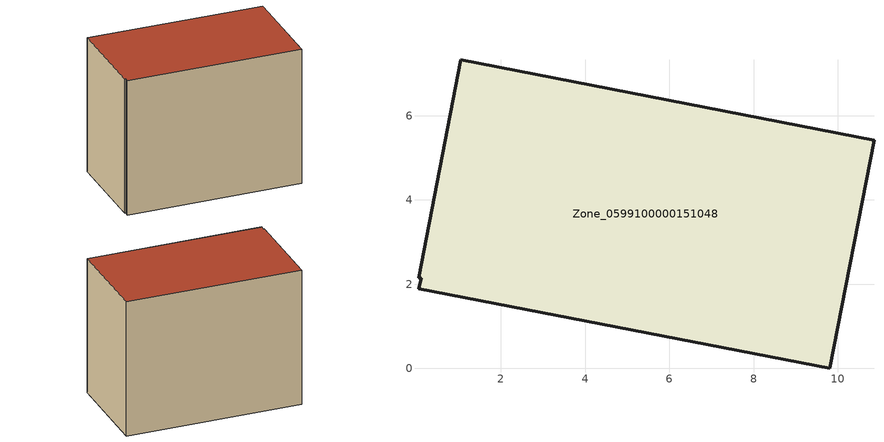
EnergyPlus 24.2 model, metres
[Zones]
Zone_0599100000151048
 floor ground (C_G): 10.86,5.42 9.81,0 0.04,1.89 0.11,2.14 0.05,2.15 1.05,7.33 z0
 wall outside (C_F): 10.86,5.42 1.05,7.33 0.05,2.15 0.11,2.14 0.04,1.89 9.81,0 10.86,5.42 z0:7.91
 roof outside (C_R): 9.81,0 10.86,5.42 1.05,7.33 0.05,2.15 0.11,2.14 0.04,1.89 z7.91
[BUILDING]
Pand.0599100000151048: North Axis=0; Terrain=City; Loads Convergence Tolerance Value=0.04; Temperature Convergence Tolerance Value=0.4; Solar Distribution=FullExterior; Maximum Number of Warmup Days=25; Minimum Number of Warmup Days=1
[Site:Location]
Rotterdam.The.Hague.AP_ZH_NLD Design_Conditions: Latitude=51.96; Longitude=4.45; Time Zone=1; Elevation=-4.5
[SITE:GROUNDTEMPERATURE:BUILDINGSURFACE]
18, 18, 18, 18, 18, 18, 18, 18, 18, 18, 18, 18
[MATERIAL] Thermal Absorptance=0.9; Solar Absorptance=0.7; Visible Absorptance=0.7
Name | Roughness | Thickness | Conductivity | Density | Specific Heat
G.TI.1946-1964 | MediumSmooth | 0.15 | 1 | 540 | 1210
F.TI.1946-1964 | Rough | 0.3 | 0.857143 | 1920 | 840
R.TI.1946-1964 | MediumRough | 0.2 | 0.277778 | 1500 | 1000
[CONSTRUCTION]
C_G: G.TI.1946-1964
C_F: F.TI.1946-1964
C_R: R.TI.1946-1964
[ZONE]
Zone_0599100000151048: Type=1; Multiplier=1; Ceiling Height=Autocalculate; Volume=Autocalculate; Floor Area=autocalculate; Part of Total Floor Area=Yes
[ZONEINFILTRATION:DESIGNFLOWRATE]
Infil_Zone_0599100000151048: Zone or ZoneList or Space or SpaceList=Zone_0599100000151048; Schedule=AlwaysOn; Design Flow Rate Calculation Method=Flow/Area; Flow Rate per Floor Area=0.003; Constant Term Coefficient=1; Temperature Term Coefficient=0; Velocity Term Coefficient=0; Velocity Squared Term Coefficient=0
[HVACTEMPLATE:ZONE:IDEALLOADSAIRSYSTEM]
Zone_0599100000151048: Maximum Heating Supply Air Temperature=50; Minimum Cooling Supply Air Temperature=13; Maximum Heating Supply Air Humidity Ratio=0.0156; Minimum Cooling Supply Air Humidity Ratio=0.0077; Heating Limit=NoLimit; Cooling Limit=NoLimit; Dehumidification Control Type=ConstantSensibleHeatRatio; Cooling Sensible Heat Ratio=0.7; Dehumidification Setpoint=60; Humidification Control Type=None; Humidification Setpoint=30; Outdoor Air Method=None; Outdoor Air Flow Rate per Person=0.00944; Outdoor Air Flow Rate per Zone Floor Area=0; Outdoor Air Flow Rate per Zone=0; Demand Controlled Ventilation Type=None; Outdoor Air Economizer Type=NoEconomizer; Heat Recovery Type=None; Sensible Heat Recovery Effectiveness=0.7; Latent Heat Recovery Effectiveness=0.65
[ZONECONTROL:THERMOSTAT]
ThermostatControl_Zone_0599100000151048: Zone or ZoneList=Zone_0599100000151048; Control Type Schedule=DualSetpointControlType; Control 1=Thermostat_Zone_0599100000151048; Temperature Difference Between Cutout And Setpoint=0
[THERMOSTATSETPOINT:DUALSETPOINT]
Thermostat_Zone_0599100000151048: Heating Setpoint Temperature Schedule=HeatingSetpoint_Zone_0599100000151048; Cooling Setpoint Temperature Schedule=CoolingSetpoint_Zone_0599100000151048
[SCHEDULE:COMPACT]
HeatingSetpoint_Zone_0599100000151048: Through: 12/31, For: AllDays, Until: 24:00, 21
CoolingSetpoint_Zone_0599100000151048: Through: 12/31, For: AllDays, Until: 24:00, 24
DualSetpointControlType: Through: 12/31, For: AllDays, Until: 24:00, 4
AlwaysOn: Through: 12/31, For: AllDays, Until: 24:00, 1
